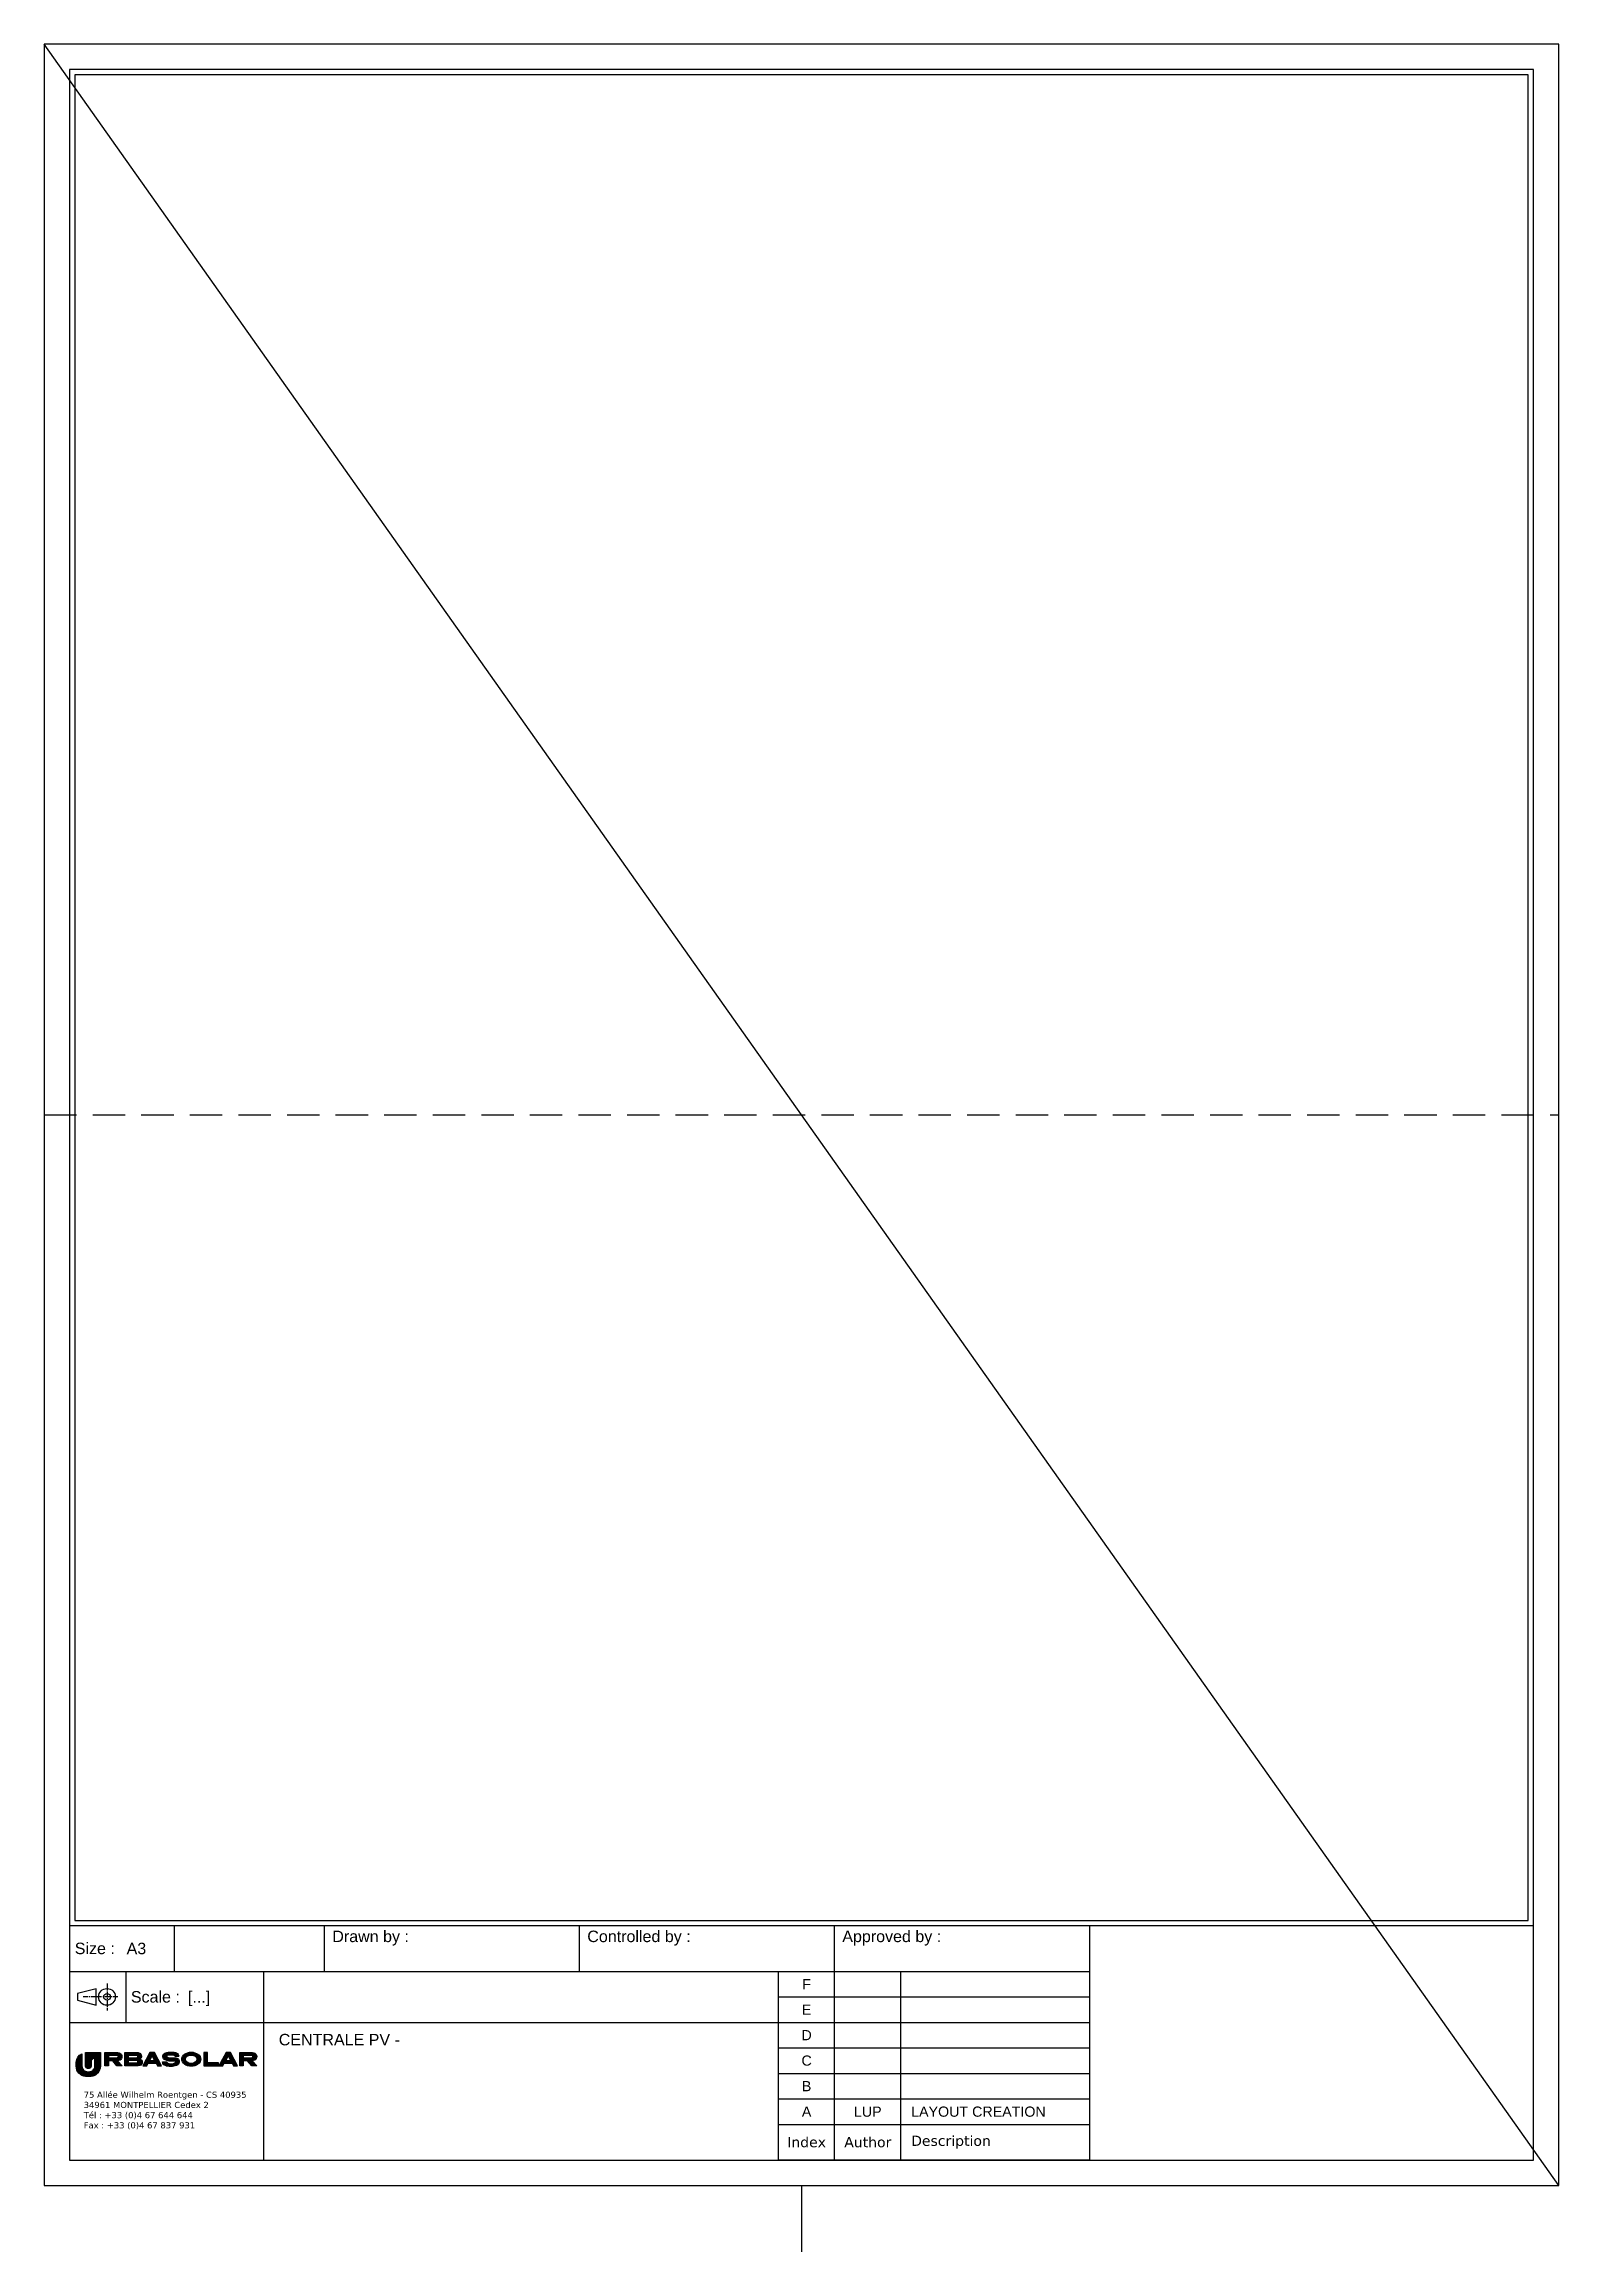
# Paper-space layout 'A3 (Portrait) (2)' of a CAD drawing. Header units: millimetres. Extents: x 0 to 297, y -13 to 420.
# The model-space entities are those that its viewports show. They can reach past a viewport. Long polylines and large blocks are cut down to what shows.
import ezdxf
from ezdxf.enums import TextEntityAlignment as Align

# ---------------------------------------------------------------- set-up
doc = ezdxf.new("R2010")
doc.units = ezdxf.units.MM
doc.set_wipeout_variables(frame=1)
doc.linetypes.add('AXES', pattern=[0.7999999999999999, 0.5, -0.1, 0.1, -0.1])
doc.linetypes.add('CACHE', pattern=[9.524999999999999, 6.35, -3.175])
doc.layers.add('UBS-900-Cartouche', color=7, linetype='Continuous')
doc.layers.add('UBS-900-Impression (Format)', color=251, linetype='Continuous')
doc.layers.add('UBS-900-Fenêtre de présentation', color=210, linetype='Continuous', plot=False)
doc.layers.add('UBS-900-Non imprimable', color=130, linetype='Continuous', plot=False)
doc.layers.add('UBS-900-Impression (Pliage)', color=9, linetype='CACHE', transparency=0.6)
doc.styles.get("Standard").update_dxf_attribs({"font": 'arial.ttf'})
doc.styles.add('UBS-Style de texte', font='verdana.ttf')

# ---------------------------------------------------------------- blocks, each defined once
blk = doc.blocks.new('80-2_Impression Cartouche (A3)')
at = {"color": 0}
blk.add_lwpolyline([(0, 0), (420, 0), (420, 297), (0, 297)], close=True, dxfattribs=at)
at = {"layer": 'UBS-900-Impression (Pliage)'}
blk.add_lwpolyline([(210, 297), (210, 0)], dxfattribs=at)
at = {"layer": 'UBS-900-Non imprimable', "color": 0}
blk.add_lwpolyline([(0, 0), (420, 297)], dxfattribs=at)
blk = doc.blocks.new('80-4_URBASOLAR (Logo Cartouche)')
at = {"true_color": 0x29364b, "transparency": 33554687}
h = blk.add_hatch(color=159, dxfattribs=at)
h.dxf.hatch_style = 1
edge = h.paths.add_edge_path()
edge.add_line((2.400463331282822, 17.86364675090147), (2.400463331282822, 15.41068821422558))
edge.add_arc((3.478778219823312, 15.4063360993915), 1.078323671144972, 179.76875357965, 270.6843517050186)
edge.add_line((3.491657616923703, 14.32808934614719), (3.83416478213303, 14.32808934614719))
edge.add_arc((3.858507703905275, 15.39478155875416), 1.066969940662228, 268.6926832203146, 360.8542114950167)
edge.add_line((4.925359067773911, 15.41068821422558), (4.925359067773911, 17.16194822396062))
edge.add_line((4.925359067773911, 17.16194822396061), (4.190512465906977, 16.55794222440188))
edge.add_line((4.190512465907091, 16.55794222440188), (4.190512465907091, 15.39478155875416))
edge.add_arc((3.799504880971767, 15.37553385776069), 0.3914810410102535, -84.92064899586791, 2.8181615739312065, ccw=False)
edge.add_line((3.83416478213303, 14.98559014807689), (3.491657616923703, 14.98559014807689))
edge.add_arc((3.529849018215373, 15.37860929350752), 0.3948703987482983, 177.6527443251927, 264.4497430967445, ccw=False)
edge.add_line((3.135309933149756, 15.39478155875416), (3.135309933149756, 18.1))
edge.add_line((3.135309933149756, 18.1), (6.034788311223565, 18.1))
edge.add_line((6.034788311223565, 18.1), (6.034788311223565, 15.41068821422558))
edge.add_arc((3.921417004668911, 15.47113794438312), 2.114235665493458, 277.31232033911766, 358.3615892312922, ccw=False)
edge.add_line((4.190512465907091, 13.37409715269937), (3.135309933149756, 13.37409715269937))
edge.add_arc((3.344455821447355, 15.41684940732734), 2.053430976775076, 180.1719127134834, 264.1541777161067, ccw=False)
edge.add_line((1.291034087833168, 15.41068821422558), (1.291034087833168, 16.18817554291076))
edge.add_arc((3.273978250886444, 16.08019533158711), 1.985881990407417, 116.0951052979874, 176.8830660387854, ccw=False)
h = blk.add_hatch(color=159, dxfattribs=at)
h.dxf.hatch_style = 1
edge = h.paths.add_edge_path()
edge.add_line((7.612894454053389, 15.45522285281166), (6.904495678320586, 15.45522285281166))
edge.add_line((6.904495678320586, 15.45522285281166), (6.904495678320586, 18.1))
edge.add_line((6.904495678320586, 18.1), (9.221869563061432, 18.1))
edge.add_arc((9.210837517161849, 16.59943055121609), 1.500610001519504, 64.87471930638469, 89.57877438990738, ccw=False)
edge.add_arc((9.482987922263646, 17.2779962784885), 0.7718226411572428, -58.26809893335991, 61.7762739881249, ccw=False)
edge.add_arc((9.305071610897926, 17.70592379923829), 1.231567011648562, 272.6878779938178, 298.29901668750165, ccw=False)
edge.add_line((9.362826088284578, 16.47571173438006), (10.26715955166935, 15.45522285281166))
edge.add_line((10.26715955166924, 15.45522285281166), (9.255577998676358, 15.45522285281166))
edge.add_line((9.255577998676472, 15.45522285281166), (8.436227575813064, 16.47571173438006))
edge.add_line((8.43622757581295, 16.47571173438006), (7.612894454053389, 16.47571173438006))
edge.add_line((7.612894454053389, 16.47571173438006), (7.612894454053389, 15.45522285281166))
edge = h.paths.add_edge_path(flags=16)
edge.add_line((7.612894454053389, 17.05139093403347), (9.221869563061318, 17.05139093403347))
edge.add_arc((9.204241859910553, 17.46820381240974), 0.4171854641507609, 272.4216897762907, 294.2833079794962)
edge.add_arc((9.282800762871489, 17.2918076501046), 0.2240909751917351, 294.5222315034373, 425.4777684965631)
edge.add_arc((9.234668871830763, 17.08945481098498), 0.4300511927372221, 70.84083333362162, 91.70550551741162)
edge.add_line((9.221869563061432, 17.51931549314808), (7.612894454053503, 17.51931549314808))
edge.add_line((7.612894454053389, 17.51931549314808), (7.612894454053389, 17.05139093403347))
h = blk.add_hatch(color=159, dxfattribs=at)
h.dxf.hatch_style = 1
edge = h.paths.add_edge_path()
edge.add_line((10.79363005162111, 15.45522285281166), (10.79363005162111, 18.1))
edge.add_line((10.79363005162111, 18.1), (13.11100393636195, 18.1))
edge.add_arc((13.13226454463859, 16.56892944896859), 1.531218157448485, 66.89345922024762, 90.79556414735862, ccw=False)
edge.add_arc((13.42713035643919, 17.40461550586643), 0.6493402522461297, -61.178629200359524, 61.87982125812238, ccw=False)
edge.add_arc((13.56993913442739, 16.19398350143422), 0.6639208778877527, -75.44093594517409, 75.14378357315968, ccw=False)
edge.add_arc((13.13770881258108, 17.36949494946742), 1.914284908230504, 270.20962150849067, 288.2386737923407, ccw=False)
edge.add_line((13.14471237197688, 15.45522285281166), (10.79363005162099, 15.45522285281166))
edge = h.paths.add_edge_path(flags=16)
edge.add_line((11.50202882735391, 17.05139093403347), (13.11100393636184, 17.05139093403347))
edge.add_arc((13.09337623321096, 17.46820381240974), 0.4171854641507609, 272.4216897762907, 294.2833079794962)
edge.add_arc((13.17193513617201, 17.2918076501046), 0.2240909751917351, 294.5222315034373, 425.4777684965631)
edge.add_arc((13.12380324513128, 17.08945481098498), 0.4300511927372221, 70.84083333362162, 91.70550551741162)
edge.add_line((13.11100393636184, 17.51931549314808), (11.50202882735391, 17.51931549314808))
edge.add_line((11.50202882735391, 17.51931549314808), (11.50202882735391, 17.05139093403347))
edge = h.paths.add_edge_path(flags=16)
edge.add_line((11.50202882735391, 16.05558298834443), (13.11100393636184, 16.05558298834443))
edge.add_arc((13.09337623321096, 16.4723958667207), 0.4171854641507609, 272.4216897762907, 294.2833079794962)
edge.add_arc((13.17193513617201, 16.29599970441556), 0.2240909751917351, 294.5222315034373, 425.4777684965631)
edge.add_arc((13.12380324513128, 16.09364686529593), 0.4300511927372221, 70.84083333362162, 91.70550551741162)
edge.add_line((13.11100393636184, 16.52350754745904), (11.50202882735391, 16.52350754745904))
edge.add_line((11.50202882735391, 16.52350754745904), (11.50202882735391, 16.05558298834443))
h = blk.add_hatch(color=159, dxfattribs=at)
h.dxf.hatch_style = 1
h.paths.add_polyline_path([(16.9424014122244, 15.99093992843049), (17.21884557617204, 15.45522285281166), (18.00186250666115, 15.45522285281166), (16.60227867325739, 18.1), (15.74444621532314, 18.1), (14.34486238191937, 15.45522285281166), (15.12787931240848, 15.45522285281166), (15.40432347635613, 15.99093992843049)])
h.paths.add_polyline_path([(15.68076764030377, 16.52665700404933), (16.66595724827675, 16.52665700404933), (16.17336244429021, 17.48124922292003)], flags=16)
at = {"true_color": 0xa22f15, "transparency": 33554687}
h = blk.add_hatch(color=24, dxfattribs=at)
h.dxf.hatch_style = 1
edge = h.paths.add_edge_path()
edge.add_line((18.22113087552839, 16.26878165035602), (18.99124950081296, 16.26878165035602))
edge.add_arc((19.63240389911948, 16.65602370572517), 0.7490229448517044, 211.1309808548599, 270.592238835482)
edge.add_line((19.64014605013142, 15.90704077466998), (20.17138451031963, 15.90704077466998))
edge.add_arc((20.06633849299112, 16.95421236214749), 1.052427194335443, 275.7284078603095, 300.260126024113)
edge.add_arc((20.51010776916621, 16.23867133104967), 0.2119755370288656, 294.1061448718363, 409.724758632833)
edge.add_arc((20.44147783471362, 16.16278178266185), 0.3142591577607006, 49.12282033039904, 89.94115307045752)
edge.add_line((20.44180060165081, 16.47704077466998), (19.45081488872052, 16.47704077466998))
edge.add_arc((19.58068750581822, 18.94557724594672), 2.471950486295224, 249.3661622823621, 266.98837803110325, ccw=False)
edge.add_arc((19.03591590600604, 17.31728712244349), 0.7588396898070746, 188.4462923025365, 244.5300267827522, ccw=False)
edge.add_line((18.28530660524927, 17.20582702893955), (18.28530660524927, 17.45820383802313))
edge.add_arc((18.9633439663146, 17.34855094763124), 0.6868467218905431, 117.44479634397089, 170.8136033944974, ccw=False)
edge.add_arc((19.57727721010201, 16.01468959695815), 2.154682158434961, 91.02292896095412, 115.58493868855479, ccw=False)
edge.add_line((19.53881068235387, 18.16902836561106), (20.28231642018125, 18.16902836561106))
edge.add_arc((20.22846655688897, 16.52314724214266), 1.646761816525451, 64.27271711894628, 88.12606777594988, ccw=False)
edge.add_arc((20.56836414442307, 17.25308620588953), 0.841703326492786, 6.705551483724889, 63.54745735135458, ccw=False)
edge.add_line((21.40430966502072, 17.35136935002861), (20.66391818625959, 17.35136935002861))
edge.add_arc((20.16372627676856, 17.07868682600829), 0.5696908856795493, 28.59726634369515, 88.49840751145284)
edge.add_line((20.17865487428719, 17.64818207814168), (19.56383190005761, 17.64818207814168))
edge.add_arc((19.66517963830518, 16.53146720589236), 1.121304360979099, 95.18568664384148, 118.0172353239306)
edge.add_arc((19.22996141462272, 17.34006697187178), 0.2030765315584158, 116.780226098997, 236.2078554426951)
edge.add_arc((19.53857698268655, 18.07648507324622), 0.9985384011042655, 245.0276987271353, 271.244149417998)
edge.add_line((19.56025804458773, 17.07818207814168), (20.4418006016507, 17.07818207814168))
edge.add_arc((20.42682761255799, 15.27303885290439), 1.805205321846377, 65.10724429152509, 89.52476379932801, ccw=False)
edge.add_arc((20.73060925567677, 16.31042553324136), 0.7537437251493794, -52.76614960466583, 52.76614960466583, ccw=False)
edge.add_arc((20.12901324696293, 17.26375015856203), 1.879311395863112, 270.7075687082047, 304.2491778170159, ccw=False)
edge.add_line((20.15222103205485, 15.38458206567303), (19.4979658142388, 15.38458206567303))
edge.add_arc((19.49364328877459, 17.2825712985704), 1.897994155001737, 239.719084331585, 270.13048653462874, ccw=False)
edge.add_arc((18.95751686297353, 16.24811467752129), 0.7366759438665758, 178.3923925962612, 235.1538400372659, ccw=False)
at = {"true_color": 0x29364b, "transparency": 33554687}
h = blk.add_hatch(color=159, dxfattribs=at)
h.dxf.hatch_style = 1
edge = h.paths.add_edge_path()
edge.add_ellipse((23.84174042196196, 16.77761142640583), major_axis=(1.867904814761172, 0), ratio=0.7449208551575522, start_angle=0, end_angle=360)
edge = h.paths.add_edge_path(flags=17)
edge.add_ellipse((23.83351491516169, 16.77761142640583), major_axis=(1.124532303498626, 0), ratio=0.734046683872717, start_angle=0, end_angle=360)
h = blk.add_hatch(color=159, dxfattribs=at)
h.dxf.hatch_style = 1
h.paths.add_polyline_path([(26.32999041682081, 18.1), (26.32999041682081, 15.45522285281166), (29.16837744667168, 15.45522285281166), (29.16837744667168, 16.10153229166479), (27.04098041399493, 16.10153229166479), (27.04098041399493, 18.1)])
h = blk.add_hatch(color=159, dxfattribs=at)
h.dxf.hatch_style = 1
h.paths.add_polyline_path([(31.85548420309499, 15.99093992843049), (32.13192836704263, 15.45522285281166), (32.91494529753174, 15.45522285281166), (31.51536146412786, 18.1), (30.65752900619373, 18.1), (29.25794517278985, 15.45522285281166), (30.04096210327896, 15.45522285281166), (30.3174062672266, 15.99093992843049)])
h.paths.add_polyline_path([(30.59385043117425, 16.52665700404933), (31.57904003914723, 16.52665700404933), (31.0864452351608, 17.48124922292003)], flags=16)
h = blk.add_hatch(color=159, dxfattribs=at)
h.dxf.hatch_style = 1
edge = h.paths.add_edge_path()
edge.add_line((34.04631515488779, 15.45522285281166), (33.33791637915499, 15.45522285281166))
edge.add_line((33.33791637915488, 15.45522285281166), (33.33791637915488, 18.1))
edge.add_line((33.33791637915488, 18.1), (35.65529026389572, 18.1))
edge.add_arc((35.64425821799614, 16.59943055121609), 1.500610001519504, 64.87471930638469, 89.57877438990738, ccw=False)
edge.add_arc((35.91640862309794, 17.2779962784885), 0.7718226411572428, -58.26809893335991, 61.7762739881249, ccw=False)
edge.add_arc((35.73849231173222, 17.70592379923829), 1.231567011648562, 272.6878779938178, 298.29901668750165, ccw=False)
edge.add_line((35.79624678911887, 16.47571173438006), (36.70058025250364, 15.45522285281166))
edge.add_line((36.70058025250364, 15.45522285281166), (35.68899869951076, 15.45522285281166))
edge.add_line((35.68899869951076, 15.45522285281166), (34.86964827664735, 16.47571173438006))
edge.add_line((34.86964827664735, 16.47571173438006), (34.04631515488779, 16.47571173438006))
edge.add_line((34.04631515488779, 16.47571173438006), (34.04631515488779, 15.45522285281166))
edge = h.paths.add_edge_path(flags=16)
edge.add_line((34.04631515488779, 17.05139093403347), (35.65529026389572, 17.05139093403347))
edge.add_arc((35.63766256074484, 17.46820381240974), 0.4171854641507609, 272.4216897762907, 294.2833079794962)
edge.add_arc((35.71622146370589, 17.2918076501046), 0.2240909751917351, 294.5222315034373, 425.4777684965631)
edge.add_arc((35.66808957266517, 17.08945481098498), 0.4300511927372221, 70.84083333362162, 91.70550551741162)
edge.add_line((35.65529026389572, 17.51931549314808), (34.04631515488779, 17.51931549314808))
edge.add_line((34.04631515488779, 17.51931549314808), (34.04631515488779, 17.05139093403347))
at = {"color": 159, "true_color": 0x29364b, "transparency": 33554687}
blk.add_lwpolyline([(2.400463331282822, 17.86364675090147), (2.400463331282822, 15.41068821422558, 0.4189018382690684), (3.491657616923703, 14.32808934614719), (3.83416478213303, 14.32808934614719, 0.4253068554031796), (4.925359067773911, 15.41068821422558), (4.925359067773911, 17.16194822396061), (4.190512465907091, 16.55794222440188), (4.190512465907091, 15.39478155875416, -0.4027011476131081), (3.83416478213303, 14.98559014807689), (3.491657616923703, 14.98559014807689, -0.3979331631776526), (3.135309933149756, 15.39478155875416), (3.135309933149756, 18.1), (6.034788311223565, 18.1), (6.034788311223565, 15.41068821422558, -0.3691637311684827), (4.190512465907091, 13.37409715269937), (3.135309933149756, 13.37409715269937, -0.3837752515623534), (1.291034087833168, 15.41068821422558), (1.291034087833168, 16.18817554291076, -0.2716375786275915), (2.400463331282822, 17.86364675090147)], format="xyb", dxfattribs=at)
for points in [[(7.612894454053389, 15.45522285281166), (6.904495678320586, 15.45522285281166), (6.904495678320586, 18.1), (9.221869563061432, 18.1, -0.1082112043522161), (9.847994943327194, 17.95805514651188, -0.5776084492458063), (9.888924399737675, 16.62154691588778, -0.1122171855540322), (9.362826088284578, 16.47571173438006), (10.26715955166924, 15.45522285281166), (9.255577998676472, 15.45522285281166), (8.43622757581295, 16.47571173438006), (7.612894454053389, 16.47571173438006)], [(7.612894454053389, 17.05139093403347), (9.221869563061432, 17.05139093403347, 0.0956796808350719), (9.37580889033768, 17.08792961453523, 0.6429473746866629), (9.37580889033768, 17.49568568567398, 0.09129165936028404), (9.221869563061432, 17.51931549314808), (7.612894454053389, 17.51931549314808)], [(10.79363005162111, 15.45522285281166), (10.79363005162111, 18.1), (13.11100393636184, 18.1, -0.1046723881318174), (13.73317904324438, 17.97730823717343, -0.5952828431251107), (13.74016462661848, 16.83571102453381, -0.7713884617469726), (13.73683416893209, 15.5513817744268, -0.07882925777401135), (13.14471237197688, 15.45522285281166)], [(11.50202882735391, 17.05139093403347), (13.11100393636184, 17.05139093403347, 0.0956796808350719), (13.26494326363809, 17.08792961453523, 0.6429473746866629), (13.26494326363809, 17.49568568567398, 0.09129165936028404), (13.11100393636184, 17.51931549314808), (11.50202882735391, 17.51931549314808)], [(34.04631515488779, 15.45522285281166), (33.33791637915488, 15.45522285281166), (33.33791637915488, 18.1), (35.65529026389572, 18.1, -0.1082112043522161), (36.28141564416148, 17.95805514651188, -0.5776084492458063), (36.32234510057208, 16.62154691588778, -0.1122171855540322), (35.79624678911887, 16.47571173438006), (36.70058025250364, 15.45522285281166), (35.68899869951076, 15.45522285281166), (34.86964827664735, 16.47571173438006), (34.04631515488779, 16.47571173438006)], [(34.04631515488779, 17.05139093403347), (35.65529026389572, 17.05139093403347, 0.0956796808350719), (35.80922959117197, 17.08792961453523, 0.6429473746866629), (35.80922959117197, 17.49568568567398, 0.09129165936028404), (35.65529026389572, 17.51931549314808), (34.04631515488779, 17.51931549314808)], [(11.50202882735391, 16.05558298834443), (13.11100393636184, 16.05558298834443, 0.0956796808350719), (13.26494326363809, 16.09212166884618, 0.6429473746866629), (13.26494326363809, 16.49987773998493, 0.09129165936028404), (13.11100393636184, 16.52350754745904), (11.50202882735391, 16.52350754745904)]]:
    blk.add_lwpolyline(points, format="xyb", close=True, dxfattribs=at)
for points in [[(16.9424014122244, 15.99093992843049), (17.21884557617204, 15.45522285281166), (18.00186250666115, 15.45522285281166), (16.60227867325739, 18.1), (15.74444621532314, 18.1), (14.34486238191937, 15.45522285281166), (15.12787931240848, 15.45522285281166), (15.40432347635613, 15.99093992843049)], [(26.32999041682081, 18.1), (26.32999041682081, 15.45522285281166), (29.16837744667168, 15.45522285281166), (29.16837744667168, 16.10153229166479), (27.04098041399493, 16.10153229166479), (27.04098041399493, 18.1)], [(31.85548420309499, 15.99093992843049), (32.13192836704263, 15.45522285281166), (32.91494529753174, 15.45522285281166), (31.51536146412786, 18.1), (30.65752900619373, 18.1), (29.25794517278985, 15.45522285281166), (30.04096210327896, 15.45522285281166), (30.3174062672266, 15.99093992843049)]]:
    blk.add_lwpolyline(points, close=True, dxfattribs=at)
for points in [[(15.68076764030377, 16.52665700404933), (16.66595724827675, 16.52665700404933), (16.17336244429021, 17.48124922292003), (15.68076764030377, 16.52665700404933)], [(30.59385043117425, 16.52665700404933), (31.57904003914723, 16.52665700404933), (31.0864452351608, 17.48124922292003), (30.59385043117425, 16.52665700404933)]]:
    blk.add_lwpolyline(points, dxfattribs=at)
at = {"color": 24, "true_color": 0xa22f15, "transparency": 33554687}
blk.add_lwpolyline([(18.22113087552839, 16.26878165035602), (18.99124950081296, 16.26878165035602, 0.2654312951636202), (19.64014605013142, 15.90704077466998), (20.17138451031974, 15.90704077466998, 0.1074504992209333), (20.59668458966928, 16.04518210021171, 0.5521356304686744), (20.64714150772272, 16.40039758988202, 0.1800109818053512), (20.44180060165081, 16.47704077466998), (19.45081488872052, 16.47704077466998, -0.07704331561743674), (18.70958598583752, 16.63219847268397, -0.2497161112508364), (18.28530660524927, 17.20582702893955), (18.28530660524927, 17.45820383802313, -0.2371678374029066), (18.64678058649804, 17.95809671780019, -0.1075841990064291), (19.53881068235387, 18.16902836561106), (20.28231642018125, 18.16902836561106, -0.1044573315402683), (20.94330627609577, 18.00666625321416, -0.2532334663773261), (21.40430966502072, 17.35136935002861), (20.66391818625948, 17.35136935002861, 0.2674869230484261), (20.17865487428719, 17.64818207814168), (19.56383190005749, 17.64818207814168, 0.0999522999028915), (19.13846133046206, 17.52136179327705, 0.5740251392718022), (19.11701396822821, 17.17129804101442, 0.1148924159866009), (19.56025804458773, 17.07818207814168), (20.44180060165081, 17.07818207814168, -0.1069464875158629), (21.18667666985948, 16.9105356205777, -0.4960361727762632), (21.18667666985948, 15.71031544590502, -0.1474068284789714), (20.15222103205485, 15.38458206567303), (19.4979658142388, 15.38458206567303, -0.1334791250006584), (18.53659869285309, 15.64353272250261, -0.2528599205740788)], format="xyb", close=True, dxfattribs=at)
for points in [[(19.45081488872052, 17.64818207814168), (20.44180060165081, 17.64818207814168)], [(20.66391818625948, 17.35136935002861), (21.40430966502072, 17.35136935002861)], [(19.45081488872052, 17.07818207814168), (20.44180060165081, 17.07818207814168)], [(19.45081488872052, 16.47704077466998), (20.44180060165081, 16.47704077466998)], [(19.45081488872052, 15.90704077466998), (20.44180060165081, 15.90704077466998)]]:
    blk.add_lwpolyline(points, dxfattribs=at)
at = {"color": 159, "true_color": 0x29364b, "transparency": 33554687}
for centre, major_axis, ratio in [((23.84174042196196, 16.77761142640583), (1.867904814761171, 0), 0.7449208551575522), ((23.83351491516169, 16.77761142640583), (1.124532303498626, 0), 0.734046683872717)]:
    blk.add_ellipse(centre, major_axis=major_axis, ratio=ratio, dxfattribs=at)
at = {"color": 159, "true_color": 0x29364b, "transparency": 33554687, "insert": (2.75, 3), "char_height": 1.2, "attachment_point": 7, "style": 'UBS-Style de texte'}
blk.add_mtext_dynamic_manual_height_columns('\\pxqj;75 Allée Wilhelm Roentgen - CS 40935\\P34961 MONTPELLIER Cedex 2\\PTél : +33 (0)4 67 644 644\\PFax : +33 (0)4 67 837 931', width=32.5, gutter_width=0.45, heights=[0], dxfattribs=at)
blk = doc.blocks.new('*U242')
blk.add_wipeout([(5, 5), (205, 5), (205, 51), (5, 51)])
at = {"color": 7}
for p, q in [((5, 50.99999999999999), (205, 50.99999999999999)), ((25.49999999999976, 50.99999999999997), (25.49999999999976, 41.99999999999997)), ((55, 41.99999999999997), (55, 50.99999999999997)), ((105, 41.99999999999997), (105, 50.99999999999997)), ((155, 41.99999999999997), (155, 50.99999999999997)), ((205, 50.99999999999999), (205, 4.999999999999986)), ((5, 41.99999999999999), (205, 41.99999999999999)), ((16, 41.99999999999999), (16, 31.99999999999999)), ((43, 41.99999999999999), (43, 4.999999999999986)), ((144, 42), (144, 5)), ((5, 31.99999999999999), (144, 31.99999999999999))]:
    blk.add_line(p, q, dxfattribs=at)
for points in [[(5, 415), (5, 5), (292, 4.999999999999972), (292, 415)], [(6.524999999999977, 37.65000000000008), (6.524999999999977, 36.34999999999989), (10.17499999999995, 35.40000000000008), (10.17499999999995, 38.59999999999989)]]:
    blk.add_lwpolyline(points, close=True, dxfattribs=at)
at = {"color": 7, "linetype": 'AXES', "ltscale": 2}
for points in [[(12.32499999999993, 39.65000000000008), (12.32499999999993, 34.34999999999989)], [(14.47499999999991, 36.99999999999999), (10.17499999999995, 36.99999999999999), (7.674999999999955, 36.99999999999999)]]:
    blk.add_lwpolyline(points, dxfattribs=at)
at = {"color": 7}
for radius in [1.65, 0.65]:
    blk.add_circle((12.32499999999993, 36.99999999999999), radius, dxfattribs=at)
blk.add_blockref('80-4_URBASOLAR (Logo Cartouche)', (5, 7.999999999999986))
at = {"color": 7, "char_height": 2.25}
for s, width, insert, attachment_point in [('Size :', 15.99999999999977, (5.999999999999986, 46.49999999999997), 4), ('Drawn by :', 48, (56.5, 49.99999999999997), 1), ('Controlled by :', 48, (106.5, 49.99999999999997), 1), ('Approved by :', 48, (156.5, 49.99999999999997), 1), ('Scale :', 27, (17, 36.99999999999999), 4)]:
    blk.add_mtext_dynamic_manual_height_columns(s, width=width, gutter_width=12.5, heights=[0], dxfattribs=dict(at, insert=insert, attachment_point=attachment_point))
at = {"color": 7}
for tag, p in [('FORMAT', (16.16742920195178, 46.49999999999997)), ('PROJETEUR', (76.99999999999977, 44.79999999999998)), ('ECHELLE', (28.19652442559527, 36.99999999999999)), ('TITRE_1', (46, 28.62499999999999)), ('PROJET', (71.09983421088464, 28.62499999999999)), ('COMMUNE', (102.2999171054423, 28.62499999999999)), ('TITRE_2', (46, 21.87499999999999)), ('TITRE_3', (46, 15.12499999999999)), ('TITRE_4', (46, 8.374999999999986))]:
    blk.add_attdef(tag, text='', height=2.25, dxfattribs=at).set_placement(p, align=Align.MIDDLE_LEFT)
blk.add_attdef('DEPT', text='', height=2.25, dxfattribs=at).set_placement((141, 28.62499999999999), align=Align.MIDDLE_RIGHT)
blk = doc.blocks.new('*U31')
blk.add_wipeout([(0, -1.4210854715202004e-14), (61, -1.4210854715202004e-14), (61, 37), (0, 37)])
for p, q in [((0, 32), (0, 37)), ((0, 37), (11, 37)), ((11, 37), (24, 37)), ((11, 32), (11, 37)), ((24, 37), (61, 37)), ((24, 32), (24, 37)), ((61, 37), (61, 32)), ((0, 27), (0, 32)), ((0, 32), (11, 32)), ((11, 27), (11, 32)), ((11, 32), (24, 32)), ((24, 27), (24, 32)), ((24, 32), (61, 32)), ((61, 32), (61, 27)), ((0, 22), (0, 27)), ((0, 27), (11, 27)), ((11, 22), (11, 27)), ((11, 27), (24, 27)), ((24, 22), (24, 27)), ((24, 27), (61, 27)), ((61, 27), (61, 22)), ((0, 17), (0, 22)), ((0, 22), (11, 22)), ((11, 17), (11, 22)), ((11, 22), (24, 22)), ((24, 17), (24, 22)), ((24, 22), (61, 22)), ((61, 22), (61, 17)), ((0, 12), (0, 17)), ((0, 17), (11, 17)), ((11, 12), (11, 17)), ((11, 17), (24, 17)), ((24, 12), (24, 17)), ((24, 17), (61, 17)), ((61, 17), (61, 12)), ((0, 5), (0, 12)), ((0, 12), (11, 12)), ((11, 5), (11, 12)), ((11, 12), (24, 12)), ((24, 5), (24, 12)), ((24, 12), (61, 12)), ((61, 12), (61, 5)), ((0, 7), (11, 7)), ((0, 0), (0, 5)), ((11, 7), (24, 7)), ((11, 0), (11, 5)), ((24, 7), (61, 7)), ((24, 0), (24, 5)), ((61, 5), (61, 0)), ((11, 0), (0, 0)), ((24, 0), (11, 0)), ((61, 0), (24, 0))]:
    blk.add_line(p, q)
at = {"char_height": 2}
for s, width, gutter_width, insert, attachment_point in [('F', 2, 7.5, (5.5, 34.49999999999999), 5), ('E', 2, 7.5, (5.5, 29.49999999999999), 5), ('D', 2, 7.5, (5.5, 24.5), 5), ('C', 2, 7.5, (5.5, 19.5), 5), ('B', 2, 7.5, (5.5, 14.5), 5), ('A', 2, 7.5, (5.5, 9.500000000000002), 5), ('{\\fVerdana|b0|i0|c0|p34;Index}', 9, 12.5, (5.5, 3.499999999999996), 5), ('{\\fVerdana|b0|i0|c0|p34;Author}', 9, 12.5, (17.5, 3.5), 5), ('{\\fVerdana|b0|i0|c0|p34;Description}', 9, 12.5, (26, 3.499999999999996), 4)]:
    blk.add_mtext_dynamic_manual_height_columns(s, width=width, gutter_width=gutter_width, heights=[0], dxfattribs=dict(at, insert=insert, attachment_point=attachment_point))
for tag, p in [('AUTEUR_F', (17.5, 34.49999999999999)), ('AUTEUR_E', (17.5, 29.49999999999999)), ('AUTEUR_D', (17.5, 24.5)), ('AUTEUR_C', (17.5, 19.5)), ('AUTEUR_B', (17.5, 14.5)), ('AUTEUR_A', (17.5, 9.500000000000002))]:
    blk.add_attdef(tag, text='', height=2).set_placement(p, align=Align.MIDDLE_CENTER)
for tag, p in [('MODIFICATIONS_IND_F', (26, 34.49999999999999)), ('MODIFICATIONS_IND_E', (26, 29.49999999999999)), ('MODIFICATIONS_IND_D', (26, 24.5)), ('MODIFICATIONS_IND_C', (26, 19.5)), ('MODIFICATIONS_IND_B', (26, 14.5)), ('MODIFICATIONS_IND_A', (26, 9.500000000000002))]:
    blk.add_attdef(tag, text='', height=2).set_placement(p, align=Align.MIDDLE_LEFT)

msp = doc.modelspace()

# ---------------------------------------------------------------- block references
at = {"layer": 'UBS-900-Impression (Format)', "rotation": 90}
msp.add_blockref('80-2_Impression Cartouche (A3)', (-5100, 2455), dxfattribs=at)

# ---------------------------------------------------------------- next in the draw order: block references
at = {"layer": 'UBS-900-Cartouche'}
ref = msp.add_blockref('*U242', (-5397, 2455), dxfattribs=at)
ref.add_attrib('TITRE_1', 'CENTRALE PV -', dxfattribs={"layer": '0', "color": 7, "height": 2.25}).set_placement((-5351, 2483.625), align=Align.MIDDLE_LEFT)
ref.add_attrib('FORMAT', 'A3', dxfattribs={"layer": '0', "color": 7, "height": 2.25}).set_placement((-5380.832570798048, 2501.5), align=Align.MIDDLE_LEFT)
ref.add_attrib('ECHELLE', '[...]', dxfattribs={"layer": '0', "color": 7, "height": 2.25}).set_placement((-5368.803475574405, 2492), align=Align.MIDDLE_LEFT)

# ---------------------------------------------------------------- next in the draw order: linework, layer by layer
msp.add_lwpolyline([(-5192, 2506), (-5105, 2506)], dxfattribs=at)
at = {"layer": 'UBS-900-Fenêtre de présentation'}
msp.add_lwpolyline([(-5391, 2507), (-5106, 2507), (-5106, 2869), (-5391, 2869)], close=True, dxfattribs=at)

# ---------------------------------------------------------------- next in the draw order: block references
at = {"layer": 'UBS-900-Cartouche'}
msp.add_blockref('*U31', (-5253, 2460), dxfattribs=at).add_auto_attribs({'MODIFICATIONS_IND_A': 'LAYOUT CREATION', 'AUTEUR_A': 'LUP'})

psp = doc.layouts.new('A3 (Portrait) (2)')

# ---------------------------------------------------------------- linework, layer by layer
at = {"layer": 'UBS-900-Non imprimable', "transparency": 33554457}
psp.add_lwpolyline([(148.5, 0), (148.5, -13)], dxfattribs=at)

# ---------------------------------------------------------------- viewports
at = {"layer": 'UBS-900-Non imprimable'}
psp.add_viewport(center=(148.5, 210), size=(297, 420), view_center_point=(-5248.5, 2665), view_height=420.0000000000001, dxfattribs=at)

doc.saveas('drawing.dxf')
